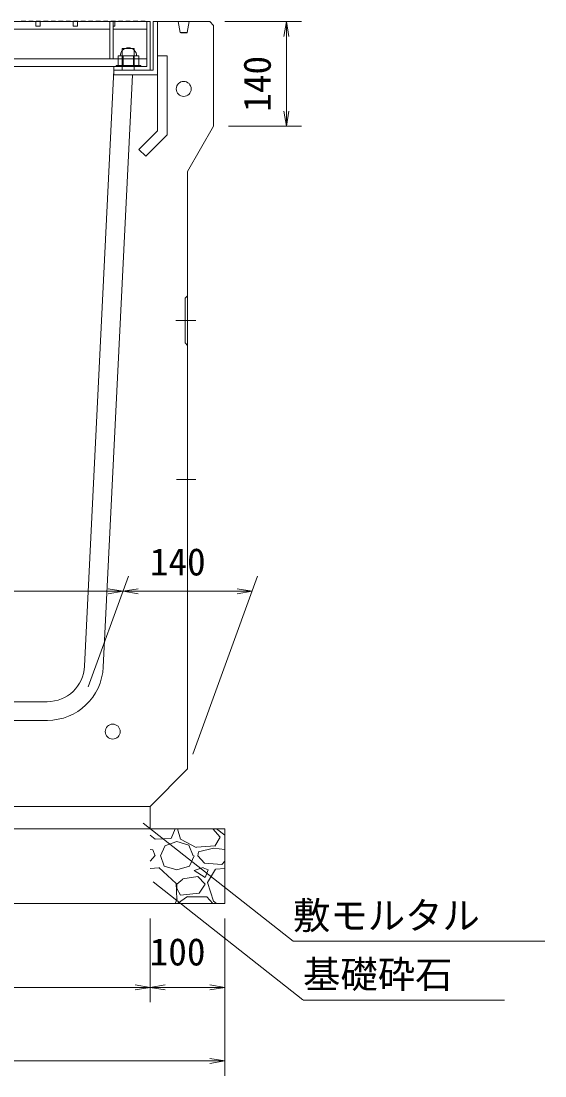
# Model space of a CAD drawing. Units: millimetres, scale not verified. Extents: x 0 to 84100, y 0 to 59400.
# Drawn here: x 64718 to 68224, y 10404 to 17460 of the extents above; entities that cross this region are included whole.
import ezdxf
from ezdxf.enums import TextEntityAlignment as Align

# ---------------------------------------------------------------- set-up
doc = ezdxf.new("R2010")
doc.units = ezdxf.units.MM
doc.header["$LTSCALE"] = 100
doc.linetypes.add('USER1', pattern=[4, 3, -1])
for name, color, linetype, lineweight in [('D-STR-DIM（寸法）', 7, 'Continuous', 18), ('D-STR-HTXT（旗揚げ）', 7, 'Continuous', 18), ('D-STR-STR1（構造物）', 7, 'Continuous', 18), ('D-STR-STRn（構造物）', 7, 'Continuous', 18), ('D-STR（構造物外形線）', 1, 'Continuous', 18)]:
    doc.layers.add(name, color=color, linetype=linetype, lineweight=lineweight)
doc.layers.add('D-STR-TXT（文字）', color=7, linetype='Continuous')
doc.styles.add('ＭＳ ゴシック', font='')
doc.styles.get('ＭＳ ゴシック').set_extended_font_data('MS Gothic')

msp = doc.modelspace()

# ---------------------------------------------------------------- linework, layer by layer
at = {"layer": 'D-STR-DIM（寸法）'}
for p, q in [((66081.4, 17457), (66594.1, 17457)), ((66477.4, 17357), (66494.1, 17457)), ((66494.1, 17457), (66510.8, 17357)), ((66494.1, 17457), (66494.1, 17357)), ((66494.1, 17357), (66494.1, 16857)), ((66494.1, 16757), (66477.4, 16857)), ((66510.8, 16857), (66494.1, 16757)), ((66494.1, 16757), (66494.1, 16857)), ((66106.4, 16757), (66594.1, 16757)), ((65167.8, 13007), (65436.9, 13746.4)), ((65167.8, 13007), (65436.9, 13746.4)), ((65867.8, 12557), (66300.7, 13746.4)), ((63900.5, 13646.4), (65300.5, 13646.4)), ((65300.5, 13663), (65400.5, 13646.4)), ((65400.5, 13646.4), (65300.5, 13629.7)), ((65400.5, 13646.4), (65300.5, 13646.4)), ((65400.5, 13646.4), (65500.5, 13663)), ((65500.5, 13629.7), (65400.5, 13646.4)), ((65400.5, 13646.4), (65500.5, 13646.4)), ((65500.5, 13646.4), (66164.3, 13646.4)), ((66164.3, 13663), (66264.3, 13646.4)), ((66264.3, 13646.4), (66164.3, 13629.7)), ((66264.3, 13646.4), (66164.3, 13646.4)), ((65581.4, 11457), (65581.4, 10895.9)), ((65581.4, 11457), (65581.4, 10895.9)), ((66081.4, 11457), (66081.4, 10895.9)), ((66081.4, 11457), (66081.4, 10403.5)), ((65481.4, 11012.5), (65581.4, 10995.9)), ((65581.4, 10995.9), (65681.4, 11012.5)), ((65981.4, 11012.5), (66081.4, 10995.9)), ((65481.4, 10995.9), (63181.4, 10995.9)), ((65581.4, 10995.9), (65481.4, 10979.2)), ((65581.4, 10995.9), (65481.4, 10995.9)), ((65681.4, 10979.2), (65581.4, 10995.9)), ((65581.4, 10995.9), (65681.4, 10995.9)), ((65681.4, 10995.9), (65981.4, 10995.9)), ((66081.4, 10995.9), (65981.4, 10979.2)), ((66081.4, 10995.9), (65981.4, 10995.9)), ((65981.4, 10520.2), (66081.4, 10503.5)), ((65981.4, 10503.5), (62681.4, 10503.5)), ((66081.4, 10503.5), (65981.4, 10486.8)), ((66081.4, 10503.5), (65981.4, 10503.5))]:
    msp.add_line(p, q, dxfattribs=at)
at = {"layer": 'D-STR-HTXT（旗揚げ）'}
for p, q in [((65535.3, 12093.9), (66538, 11304.7)), ((65600.8, 11701.4), (66603.4, 10912.3)), ((68223.6, 11304.7), (66538, 11304.7)), ((67952.5, 10911), (66605.1, 10911))]:
    msp.add_line(p, q, dxfattribs=at)
at = {"layer": 'D-STR-STR1（構造物）'}
for p, q in [((63351.4, 17457), (65311.4, 17457)), ((64718.9, 17460.5), (64718.9, 17457)), ((64748.9, 17460.5), (64718.9, 17460.5)), ((64748.9, 17457), (64748.9, 17460.5)), ((64768.9, 17460.5), (64768.9, 17457)), ((64798.9, 17460.5), (64768.9, 17460.5)), ((64798.9, 17457), (64798.9, 17460.5)), ((64816.4, 17427), (64816.4, 17457)), ((64816.4, 17457), (64846.4, 17457)), ((64818.9, 17460.5), (64818.9, 17457)), ((64848.9, 17460.5), (64818.9, 17460.5)), ((64846.4, 17457), (64846.4, 17427)), ((64848.9, 17457), (64848.9, 17460.5)), ((64868.9, 17460.5), (64868.9, 17457)), ((64898.9, 17460.5), (64868.9, 17460.5)), ((64898.9, 17457), (64898.9, 17460.5)), ((64918.9, 17460.5), (64918.9, 17457)), ((64948.9, 17460.5), (64918.9, 17460.5)), ((64948.9, 17457), (64948.9, 17460.5)), ((64968.9, 17460.5), (64968.9, 17457)), ((64998.9, 17460.5), (64968.9, 17460.5)), ((64998.9, 17457), (64998.9, 17460.5)), ((65018.9, 17460.5), (65018.9, 17457)), ((65048.9, 17460.5), (65018.9, 17460.5)), ((65048.9, 17457), (65048.9, 17460.5)), ((65066.4, 17427), (65066.4, 17457)), ((65066.4, 17457), (65096.4, 17457)), ((65068.9, 17460.5), (65068.9, 17457)), ((65098.9, 17460.5), (65068.9, 17460.5)), ((65096.4, 17457), (65096.4, 17427)), ((65098.9, 17457), (65098.9, 17460.5)), ((65118.9, 17460.5), (65118.9, 17457)), ((65148.9, 17460.5), (65118.9, 17460.5)), ((65148.9, 17457), (65148.9, 17460.5)), ((65168.9, 17460.5), (65168.9, 17457)), ((65198.9, 17460.5), (65168.9, 17460.5)), ((65198.9, 17457), (65198.9, 17460.5)), ((65218.9, 17460.5), (65218.9, 17457)), ((65248.9, 17460.5), (65218.9, 17460.5)), ((65248.9, 17457), (65248.9, 17460.5)), ((65268.9, 17460.5), (65268.9, 17457)), ((65298.9, 17460.5), (65268.9, 17460.5)), ((65298.9, 17457), (65298.9, 17460.5)), ((65311.4, 17457), (65311.4, 17207)), ((65333.9, 17457), (65311.4, 17457)), ((65311.4, 17457), (65311.4, 17207)), ((65311.4, 17457), (65333.9, 17457)), ((65316.4, 17457), (65333.9, 17457)), ((65318.9, 17460.5), (65318.9, 17457)), ((65348.9, 17460.5), (65318.9, 17460.5)), ((65333.9, 17457), (65333.9, 17207)), ((65333.9, 17207), (65333.9, 17457)), ((65333.9, 17457), (65346.4, 17457)), ((65333.9, 17457), (65558.9, 17457)), ((65346.4, 17457), (65346.4, 17427)), ((65348.9, 17457), (65348.9, 17460.5)), ((65368.9, 17460.5), (65368.9, 17457)), ((65398.9, 17460.5), (65368.9, 17460.5)), ((65398.9, 17457), (65398.9, 17460.5)), ((65418.9, 17460.5), (65418.9, 17457)), ((65448.9, 17460.5), (65418.9, 17460.5)), ((65448.9, 17457), (65448.9, 17460.5)), ((65468.9, 17460.5), (65468.9, 17457)), ((65498.9, 17460.5), (65468.9, 17460.5)), ((65498.9, 17457), (65498.9, 17460.5)), ((65518.9, 17460.5), (65518.9, 17457)), ((65548.9, 17460.5), (65518.9, 17460.5)), ((65548.9, 17457), (65548.9, 17460.5)), ((65558.9, 17457), (65581.4, 17457)), ((65558.9, 17207), (65558.9, 17457)), ((65558.9, 17457), (65558.9, 17157)), ((65581.4, 17457), (65581.4, 17132)), ((63351.4, 17407), (65311.4, 17407)), ((64846.4, 17427), (64816.4, 17427)), ((65096.4, 17427), (65066.4, 17427)), ((65346.4, 17427), (65333.9, 17427)), ((65333.9, 17407), (65558.9, 17407)), ((65367.1, 17227), (65505.7, 17227)), ((65367.1, 17164.5), (65367.1, 17227)), ((65401.8, 17164.5), (65401.8, 17227)), ((65471.1, 17164.5), (65471.1, 17227)), ((65505.7, 17227), (65505.7, 17164.5)), ((63103.9, 17157), (65558.9, 17157)), ((63351.4, 17207), (65311.4, 17207)), ((65311.4, 17207), (65333.9, 17207)), ((65311.4, 17207), (65333.9, 17207)), ((65333.9, 17207), (65558.9, 17207)), ((65338.9, 17132), (65338.9, 17157)), ((65353.9, 17164.5), (65518.9, 17164.5)), ((65353.9, 17157), (65353.9, 17164.5)), ((65436.4, 17157), (65353.9, 17157)), ((65505.7, 17164.5), (65367.1, 17164.5)), ((65518.9, 17157), (65436.4, 17157)), ((65518.9, 17164.5), (65518.9, 17157)), ((65581.4, 17157), (65581.4, 17132)), ((65581.4, 17132), (65338.9, 17132))]:
    msp.add_line(p, q, dxfattribs=at)
msp.add_arc((65436.4, 17227), 55, 0, 180, dxfattribs=at)
at = {"layer": 'D-STR-STRn（構造物）', "linetype": 'USER1'}
for p, q in [((65768.9, 17457), (65783.4, 17384.5)), ((65843.9, 17457), (65829.4, 17384.5)), ((65783.4, 17384.5), (65829.4, 17384.5)), ((65783.4, 17384.5), (65786.4, 17382)), ((65786.4, 17382), (65826.4, 17382)), ((65829.4, 17384.5), (65826.4, 17382))]:
    msp.add_line(p, q, dxfattribs=at)
at = {"layer": 'D-STR-STRn（構造物）'}
for p, q in [((65831.4, 15623), (65815.4, 15607)), ((65815.4, 15607), (65815.4, 15307)), ((65754.2, 15457), (65886.8, 15457)), ((65815.4, 15307), (65831.4, 15291)), ((65757.7, 14392.7), (65888.4, 14392.7)), ((65581.4, 12207), (65581.4, 12057)), ((66081.4, 12057), (63081.4, 12057)), ((65581.4, 12057), (66081.4, 12057)), ((65615.5, 11987.2), (65581.4, 12013.5)), ((65748.3, 12057), (65721.4, 11992.9)), ((65765.4, 12056.7), (65785.4, 11986.7)), ((66050.5, 12001.8), (66000.9, 12057)), ((66014.6, 11941.5), (66049.6, 12001.5)), ((66081.4, 12013.5), (66025.1, 12057)), ((66081.4, 12057), (66081.4, 11557)), ((65720.8, 11991.5), (65615.8, 11986.5)), ((65680.5, 11941.6), (65650.5, 11876.6)), ((65760.7, 11971.8), (65680.7, 11941.8)), ((65840.5, 11946.8), (65760.5, 11971.8)), ((65785.3, 11986.4), (65890.3, 11931.4)), ((65870.7, 11876.8), (65840.7, 11946.8)), ((65890.9, 11932.8), (66015.9, 11942.8)), ((65905.7, 11902.1), (66005.7, 11927.1)), ((65581.4, 11918.2), (65600.1, 11916.2)), ((65581.4, 11841), (65615.7, 11878.4)), ((65615.7, 11876.9), (65600.7, 11916.9)), ((65675.7, 11807), (65650.7, 11877)), ((65876, 11876.9), (65846, 11806.9)), ((65900.5, 11876.5), (65905.5, 11901.5)), ((65900.5, 11876.8), (65945.5, 11826.8)), ((66005.1, 11926.2), (66081.4, 11918.2)), ((65581.4, 11791.4), (65640.4, 11796.3)), ((65640.4, 11796.8), (65755.4, 11691.8)), ((65760.3, 11781.5), (65675.3, 11806.5)), ((65845.9, 11806.4), (65760.9, 11781.4)), ((65875.4, 11776.9), (65935.4, 11796.9)), ((65935.6, 11796.6), (65970.6, 11781.6)), ((65945.9, 11827.1), (66060.9, 11817.1)), ((65964.4, 11697.1), (66019.4, 11787.1)), ((66020.4, 11786.3), (66081.4, 11791.4)), ((66060.7, 11818.4), (66081.4, 11841)), ((65759.5, 11685.7), (65799.5, 11720.7)), ((65800, 11722.1), (65900, 11737.1)), ((65950.7, 11731.9), (65875.7, 11776.9)), ((65900.6, 11736.8), (65950.6, 11686.8)), ((65970.7, 11781.8), (65950.7, 11731.8)), ((65755.8, 11692), (65760.8, 11587)), ((65785.4, 11611.9), (65760.4, 11656.9)), ((65760.5, 11656.8), (65760.5, 11686.8)), ((65950.7, 11687), (65910.7, 11627)), ((66005.5, 11571.6), (65965.5, 11696.6)), ((65761.4, 11587.9), (65748.3, 11557)), ((65830.7, 11602.9), (65765.7, 11557.9)), ((65910.4, 11626.6), (65785.4, 11611.6)), ((65960.5, 11601.8), (65830.5, 11601.8)), ((66000.9, 11557), (65960.5, 11601.8)), ((62581.4, 11557), (66081.4, 11557)), ((66025.1, 11557), (66005.5, 11572.2))]:
    msp.add_line(p, q, dxfattribs=at)
for centre in [(65806.4, 17007), (65331.4, 12707)]:
    msp.add_circle(centre, 50, dxfattribs=at)
at = {"layer": 'D-STR（構造物外形線）'}
for p, q in [((65601.4, 17457), (65601.4, 17132)), ((65601.4, 17457), (65981.4, 17457)), ((65631.4, 17457), (65631.4, 16727)), ((65981.4, 17457), (66006.4, 17432)), ((66006.4, 17432), (66006.4, 16757)), ((65393.9, 17277), (65393.9, 17132)), ((65393.9, 17277), (65473.9, 17277)), ((65473.9, 17277), (65473.9, 17132)), ((65631.4, 17227), (65696.4, 17227)), ((65696.4, 17227), (65696.4, 16700.1)), ((65338.9, 17132), (65142.9, 13144.7)), ((65462.6, 17102), (65267.7, 13138.6)), ((65338.9, 17132), (65601.4, 17132)), ((65338.9, 17132), (65338.9, 17102)), ((65338.9, 17102), (65631.4, 17102)), ((65631.4, 16727), (65506.4, 16602)), ((66006.4, 16757), (65831.4, 16453.9)), ((65696.4, 16700.1), (65552.4, 16556)), ((65506.4, 16602), (65552.4, 16556)), ((65831.4, 16453.9), (65831.4, 12457)), ((63769.4, 12907), (64893.2, 12907)), ((63767.9, 12782), (64895, 12782)), ((65831.4, 12457), (65581.4, 12207)), ((63081.4, 12207), (65581.4, 12207))]:
    msp.add_line(p, q, dxfattribs=at)
for radius in [250, 375]:
    msp.add_arc((64893.2, 13157), radius, 270, 357.185, dxfattribs=at)

# ---------------------------------------------------------------- texts
at = {"layer": 'D-STR-DIM（寸法）', "style": 'ＭＳ ゴシック'}
msp.add_text('140', height=183.3, rotation=90, dxfattribs=at).set_placement((66444.1, 16853.8), align=Align.BOTTOM_LEFT)
for s, p in [('140', (65579.2, 13696.4)), ('100', (65578.2, 11087.3))]:
    msp.add_text(s, height=183.3, dxfattribs=at).set_placement(p, align=Align.BOTTOM_LEFT)
at = {"layer": 'D-STR-TXT（文字）', "style": 'ＭＳ ゴシック'}
for s, p in [('敷モルタル', (66538, 11330)), ('基礎砕石', (66605.1, 10936.2))]:
    msp.add_text(s, height=183.3, dxfattribs=at).set_placement(p, align=Align.BOTTOM_LEFT)

doc.saveas('drawing.dxf')
